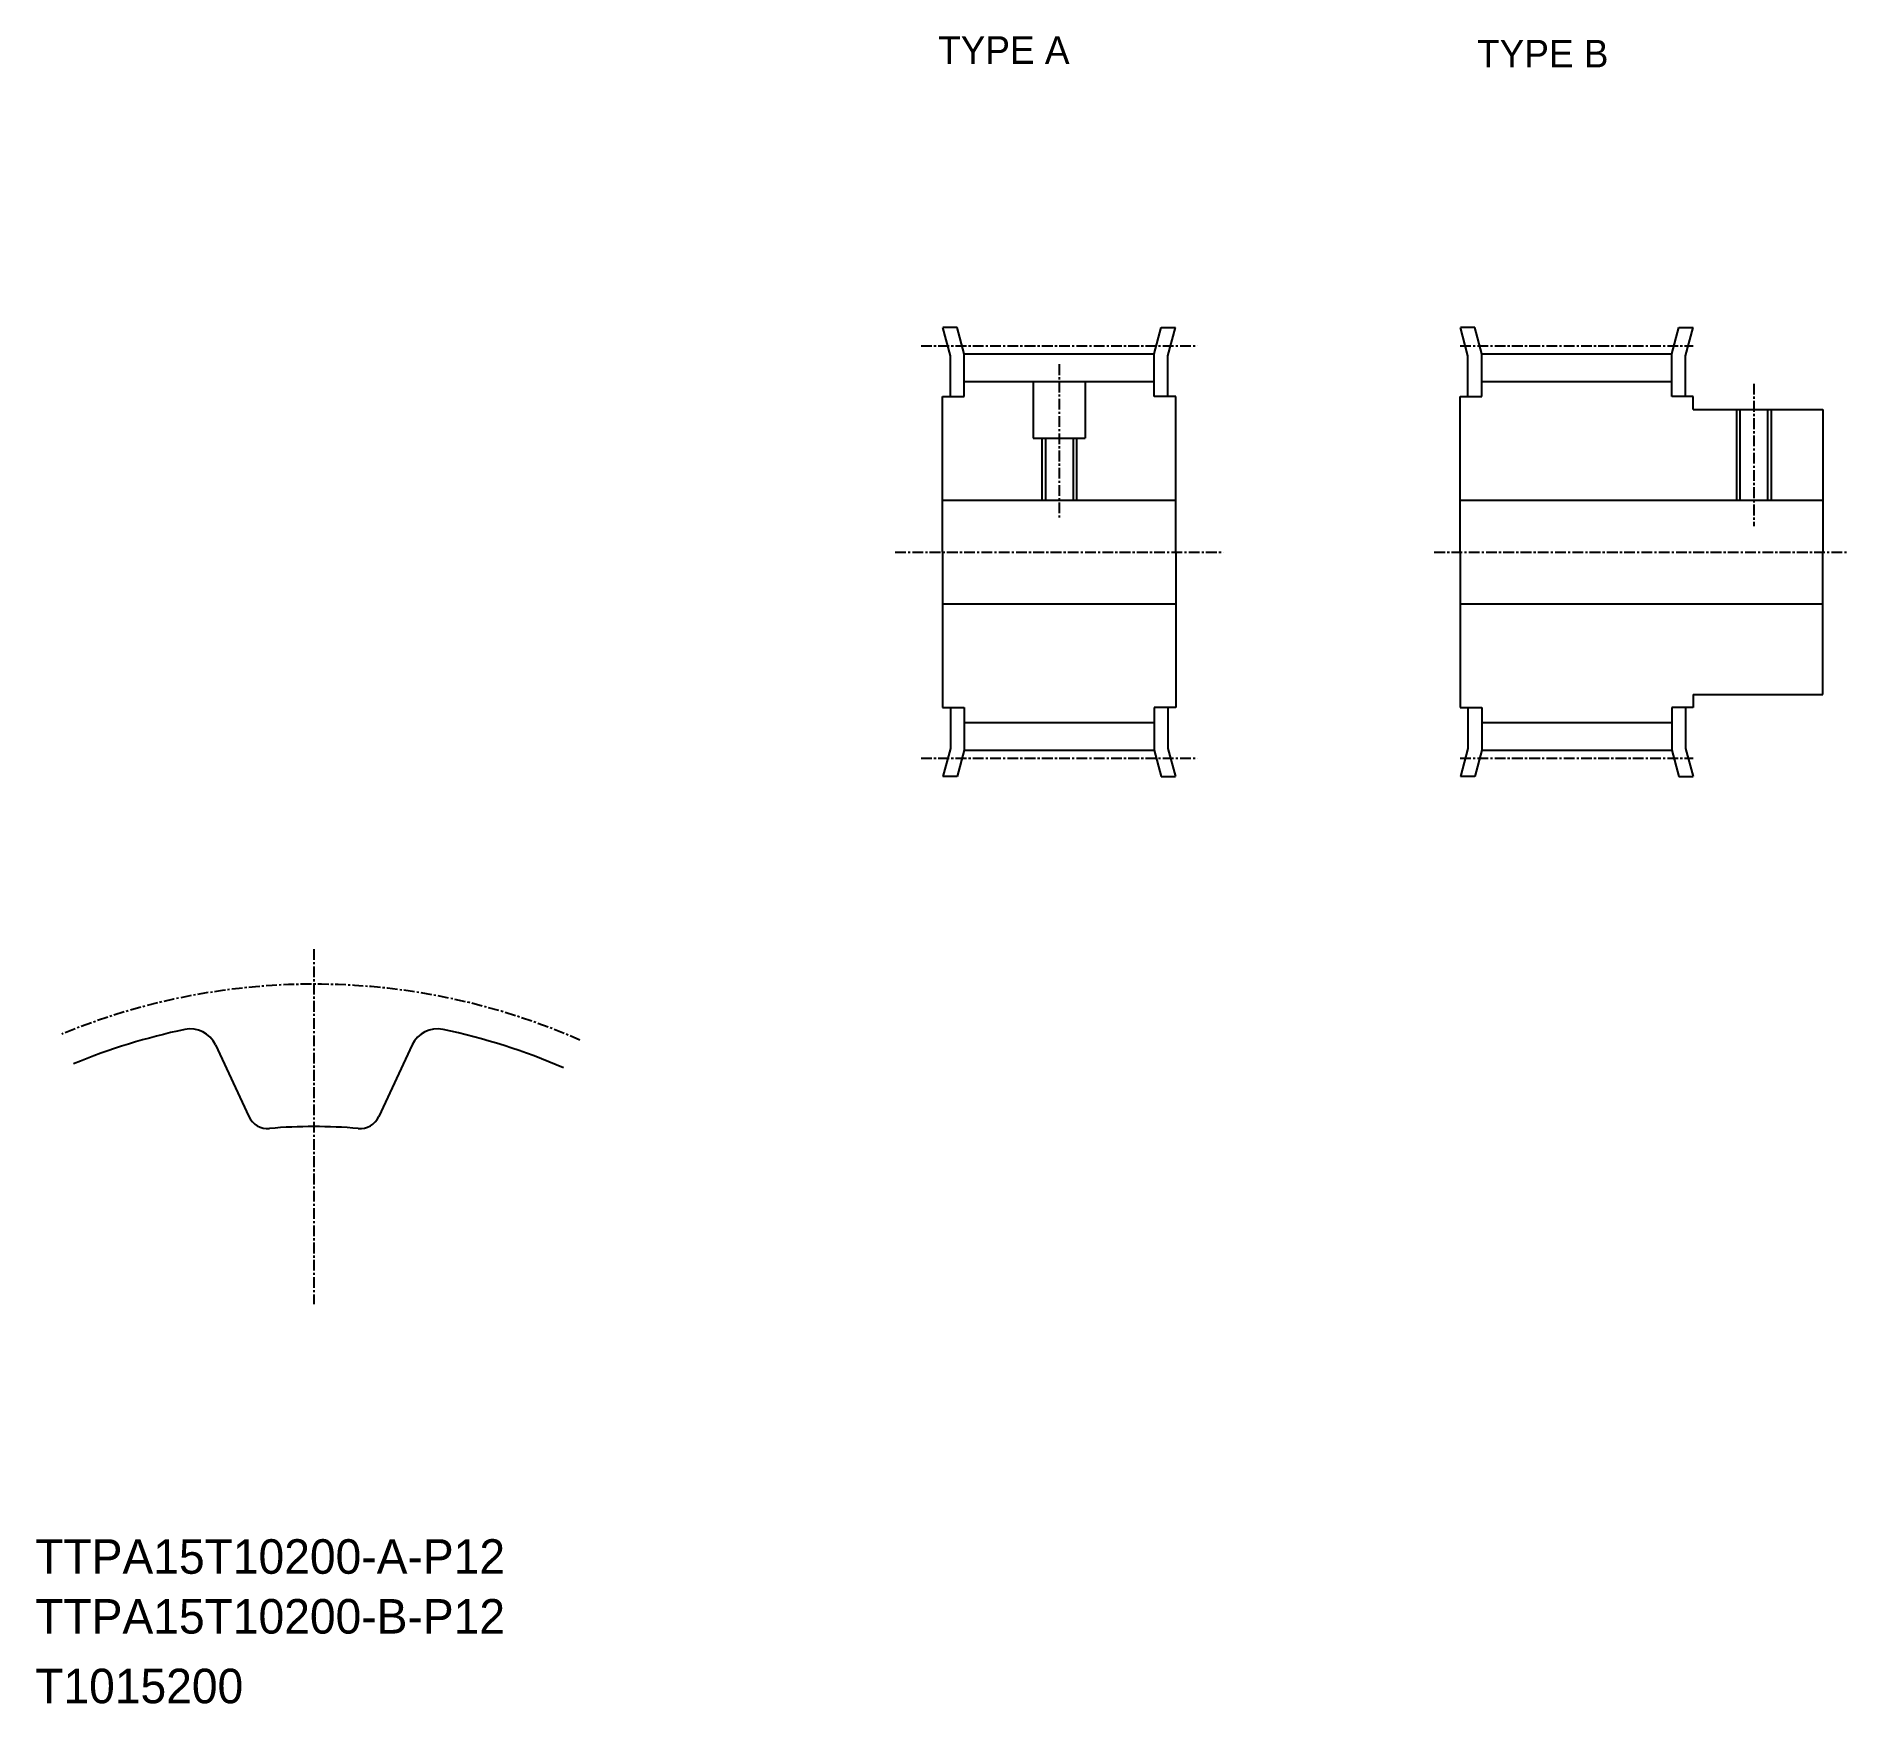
# Model space of a CAD drawing. Extents: x 10 to 220, y 10 to 203.
import ezdxf

# ---------------------------------------------------------------- set-up
doc = ezdxf.new("R2010")
doc.units = 0
doc.linetypes.add('CENTER', pattern=[2, 1.25, -0.25, 0.25, -0.25])
doc.layers.get('0').update_dxf_attribs({"linetype": 'CONTINUOUS'})
doc.layers.add('CENTER', color=1, linetype='CENTER')

msp = doc.modelspace()

# ---------------------------------------------------------------- linework, layer by layer
at = {"color": 7, "linetype": 'CONTINUOUS'}
for p, q in [((115.98, 166.09), (115.11, 169.35)), ((116.76, 169.35), (115.11, 169.35)), ((117.58, 166.3), (116.76, 169.35)), ((139.58, 166.3), (140.4, 169.35)), ((140.4, 169.35), (142.05, 169.35)), ((141.18, 166.09), (142.05, 169.35)), ((175.91, 166.09), (175.04, 169.35)), ((176.7, 169.35), (175.04, 169.35)), ((177.51, 166.3), (176.7, 169.35)), ((199.51, 166.3), (200.33, 169.35)), ((200.33, 169.35), (201.99, 169.35)), ((201.11, 166.09), (201.99, 169.35)), ((115.98, 161.35), (115.98, 166.09)), ((117.58, 161.35), (117.58, 166.3)), ((117.58, 166.3), (139.58, 166.3)), ((139.58, 161.35), (139.58, 166.3)), ((141.18, 161.35), (141.18, 166.09)), ((175.91, 161.35), (175.91, 166.09)), ((177.51, 166.3), (199.51, 166.3)), ((177.51, 161.35), (177.51, 166.3)), ((199.51, 161.35), (199.51, 166.3)), ((201.11, 161.35), (201.11, 166.09)), ((117.58, 163.1), (139.58, 163.1)), ((125.58, 163.1), (125.58, 156.55)), ((131.58, 163.1), (131.58, 156.55)), ((177.51, 163.1), (199.51, 163.1)), ((115.08, 143.35), (115.08, 161.35)), ((115.08, 161.35), (117.58, 161.35)), ((142.08, 161.35), (139.58, 161.35)), ((142.08, 143.35), (142.08, 161.35)), ((175.01, 143.35), (175.01, 161.35)), ((175.01, 161.35), (177.51, 161.35)), ((202.01, 161.35), (199.51, 161.35)), ((202.01, 159.85), (202.01, 161.35)), ((202.01, 159.85), (217.01, 159.85)), ((207.41, 159.85), (207.41, 149.35)), ((210.61, 159.85), (210.61, 149.35)), ((217.01, 159.85), (217.01, 143.35)), ((125.58, 156.55), (131.58, 156.55)), ((126.98, 156.55), (126.98, 149.35)), ((130.18, 156.55), (130.18, 149.35)), ((115.08, 149.35), (142.08, 149.35)), ((175.01, 149.35), (217.01, 149.35)), ((115.08, 143.35), (115.08, 125.35)), ((142.08, 143.35), (142.08, 125.35)), ((175.01, 143.35), (175.01, 125.35)), ((217.01, 126.85), (217.01, 143.35)), ((115.08, 137.35), (142.08, 137.35)), ((175.01, 137.35), (217.01, 137.35)), ((202.01, 126.85), (217.01, 126.85)), ((202.01, 126.85), (202.01, 125.35)), ((115.08, 125.35), (117.58, 125.35)), ((115.98, 125.35), (115.98, 120.61)), ((117.58, 125.35), (117.58, 120.4)), ((139.58, 125.35), (139.58, 120.4)), ((142.08, 125.35), (139.58, 125.35)), ((141.18, 125.35), (141.18, 120.61)), ((175.01, 125.35), (177.51, 125.35)), ((175.91, 125.35), (175.91, 120.61)), ((177.51, 125.35), (177.51, 120.4)), ((199.51, 125.35), (199.51, 120.4)), ((202.01, 125.35), (199.51, 125.35)), ((201.11, 125.35), (201.11, 120.61)), ((117.58, 123.6), (139.58, 123.6)), ((177.51, 123.6), (199.51, 123.6)), ((115.98, 120.61), (115.11, 117.35)), ((117.58, 120.4), (116.76, 117.35)), ((117.58, 120.4), (139.58, 120.4)), ((139.58, 120.4), (140.4, 117.35)), ((141.18, 120.61), (142.05, 117.35)), ((175.91, 120.61), (175.04, 117.35)), ((177.51, 120.4), (176.7, 117.35)), ((177.51, 120.4), (199.51, 120.4)), ((199.51, 120.4), (200.33, 117.35)), ((201.11, 120.61), (201.99, 117.35)), ((116.76, 117.35), (115.11, 117.35)), ((140.4, 117.35), (142.05, 117.35)), ((176.7, 117.35), (175.04, 117.35)), ((200.33, 117.35), (201.99, 117.35)), ((30.87, 86.26), (34.75, 77.95)), ((53.66, 86.26), (49.79, 77.95))]:
    msp.add_line(p, q, dxfattribs=at)
at = {"color": 3, "linetype": 'CONTINUOUS'}
for p, q in [((207.01, 159.85), (207.01, 149.35)), ((211.01, 159.85), (211.01, 149.35)), ((126.58, 156.55), (126.58, 149.35)), ((130.58, 156.55), (130.58, 149.35))]:
    msp.add_line(p, q, dxfattribs=at)
at = {"color": 7, "linetype": 'CONTINUOUS'}
for centre, radius, start, end in [((42.27, 16.9), 72.7, 101.8695, 112.4966), ((27.97, 84.91), 3.2, 25, 101.8695), ((56.56, 84.91), 3.2, 78.1305, 155), ((42.27, 16.9), 72.7, 66.577, 78.1305), ((36.92, 78.97), 2.4, 205, 274.9213), ((47.61, 78.97), 2.4, 265.0787, 335), ((42.27, 16.9), 59.9, 85.0787, 94.9213)]:
    msp.add_arc(centre, radius, start, end, dxfattribs=at)
at = {"layer": 'CENTER'}
for p, q in [((112.58, 167.22), (144.58, 167.22)), ((175.01, 167.22), (202.01, 167.22)), ((128.58, 165.1), (128.58, 147.35)), ((209.01, 162.85), (209.01, 146.35)), ((109.58, 143.35), (147.58, 143.35)), ((172.01, 143.35), (220.01, 143.35)), ((112.58, 119.47), (144.58, 119.47)), ((175.01, 119.47), (202.01, 119.47))]:
    msp.add_line(p, q, dxfattribs=at)
at = {"layer": 'CENTER', "color": 1, "linetype": 'CENTER'}
msp.add_line((42.27, 97.36), (42.27, 56.23), dxfattribs=at)
msp.add_arc((42.27, 16.9), 76.4, 66.2136, 112.4493, dxfattribs=at)

# ---------------------------------------------------------------- texts
at = {"color": 7, "linetype": 'CONTINUOUS'}
for s, height, p in [('TYPE A', 3.2, (114.56, 199.9)), ('TYPE B', 3.2, (176.97, 199.48)), ('TTPA15T10200-A-P12', 4, (10, 25)), ('TTPA15T10200-B-P12', 4, (10, 18.07)), ('T1015200', 4, (10, 10))]:
    msp.add_text(s, height=height, dxfattribs=at).set_placement(p)

doc.saveas('drawing.dxf')
